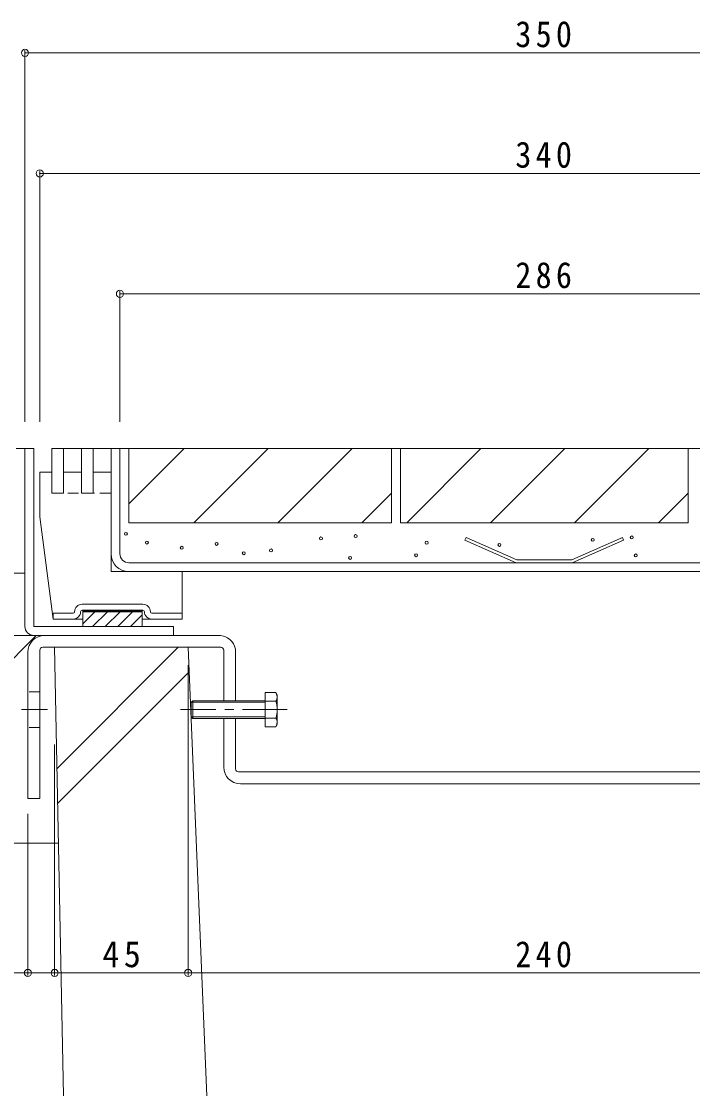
# Model space of a CAD drawing. Units: millimetres at full size, sheet at 1:3. Extents: x -1263 to 1183, y -892 to 794.
# Drawn here: x 533 to 759.2, y -524.3 to -164.6 of the extents above; entities that cross this region are included whole.
import ezdxf

# ---------------------------------------------------------------- set-up
doc = ezdxf.new("R2010")
doc.units = ezdxf.units.MM
doc.header["$LTSCALE"] = 3
doc.header["$PDMODE"] = 32
doc.header["$PDSIZE"] = 2.4
doc.linetypes.add('CHAIN1', pattern=[8, 5, -1, 1, -1])
doc.linetypes.add('DASHED1', pattern=[1.8, 1.2, -0.6])
for name, color, linetype, lineweight in [('B-1', 2, 'Continuous', 18), ('B-2', 3, 'Continuous', 18), ('B-3', 4, 'Continuous', 18), ('B-4', 7, 'Continuous', 18), ('B-8', 3, 'Continuous', 18), ('B-A', 2, 'Continuous', 18), ('B-E', 2, 'Continuous', 18), ('B-F', 6, 'Continuous', 9)]:
    doc.layers.add(name, color=color, linetype=linetype, lineweight=lineweight)
doc.styles.add('ＭＳ ゴシック', font='')
doc.styles.get('ＭＳ ゴシック').set_extended_font_data('MS Gothic')

msp = doc.modelspace()

# ---------------------------------------------------------------- linework, layer by layer
at = {"layer": 'B-1'}
for p, q in [((534.233, -368.567), (534.233, -308.567)), ((537.233, -368.567), (584.233, -368.567))]:
    msp.add_line(p, q, dxfattribs=at)
for points in [[(537.233, -368.567), (537.233, -308.567), (534.233, -308.567)], [(537.233, -371.567), (584.233, -371.567), (584.233, -368.567)]]:
    msp.add_lwpolyline(points, dxfattribs=at)
msp.add_arc((537.233, -368.567), 3, 180, 270, dxfattribs=at)
at = {"layer": 'B-2'}
for p, q in [((543.233, -308.567), (875.233, -308.567)), ((563.233, -316.567), (563.233, -308.567)), ((566.233, -344.067), (566.233, -308.567)), ((699.791, -347.067), (682.48, -339.483)), ((718.674, -347.067), (735.985, -339.483)), ((569.233, -347.067), (849.233, -347.067)), ((700.001, -346.067), (718.465, -346.067)), ((569.233, -350.067), (849.233, -350.067))]:
    msp.add_line(p, q, dxfattribs=at)
at = {"layer": 'B-2', "linetype": 'DASHED1'}
for p, q in [((563.233, -344.067), (563.233, -316.567)), ((543.233, -323.567), (563.233, -323.567))]:
    msp.add_line(p, q, dxfattribs=at)
at = {"layer": 'B-2'}
for points in [[(700.001, -346.067), (682.882, -338.567), (682.48, -339.483)], [(718.465, -346.067), (735.584, -338.567), (735.985, -339.483)]]:
    msp.add_lwpolyline(points, dxfattribs=at)
for radius in [6, 3]:
    msp.add_arc((569.233, -344.067), radius, 180, 270, dxfattribs=at)
at = {"layer": 'B-3'}
for p, q in [((539.233, -331.567), (539.233, -316.567)), ((543.233, -316.567), (539.233, -316.567)), ((543.233, -323.567), (543.233, -316.567)), ((553.233, -323.567), (553.233, -316.567)), ((557.233, -316.567), (557.233, -323.567)), ((559.233, -316.567), (557.233, -316.567)), ((563.233, -316.567), (559.233, -316.567)), ((563.233, -350.067), (563.233, -316.567)), ((543.233, -323.567), (547.233, -323.567)), ((553.233, -323.567), (557.233, -323.567)), ((539.233, -331.567), (543.733, -366.067)), ((563.233, -350.067), (587.233, -350.067)), ((587.233, -366.067), (587.233, -350.067)), ((573.983, -361.067), (553.483, -361.067)), ((573.983, -363.067), (553.483, -363.067)), ((553.733, -363.067), (553.733, -368.567)), ((553.733, -363.167), (573.733, -363.167)), ((553.733, -363.267), (573.733, -363.267)), ((553.733, -363.367), (573.733, -363.367)), ((573.733, -363.067), (573.733, -368.567)), ((550.483, -364.067), (543.733, -364.067)), ((543.733, -366.067), (543.733, -364.067)), ((550.483, -366.067), (543.733, -366.067)), ((550.483, -366.067), (553.733, -366.067)), ((553.733, -363.467), (573.733, -363.467)), ((553.733, -363.567), (573.733, -363.567)), ((557.776, -363.567), (553.733, -367.61)), ((562.019, -363.567), (557.019, -368.567)), ((566.261, -363.567), (561.261, -368.567)), ((570.504, -363.567), (565.504, -368.567)), ((573.733, -364.581), (569.747, -368.567)), ((573.733, -366.067), (587.233, -366.067)), ((576.983, -364.067), (587.233, -364.067)), ((573.733, -368.567), (553.733, -368.567))]:
    msp.add_line(p, q, dxfattribs=at)
msp.add_lwpolyline([(553.233, -316.567), (547.233, -316.567), (547.233, -323.567)], dxfattribs=at)
for centre, radius, start, end in [((553.483, -363.567), 2.5, 90, 180), ((553.483, -363.567), 0.5, 90, 180), ((573.983, -363.567), 2.5, 0, 90), ((573.983, -363.567), 0.5, 0, 90), ((550.483, -363.567), 2.5, 270, 0), ((550.483, -363.567), 0.5, 270, 0), ((576.983, -363.567), 2.5, 180, 270), ((576.983, -363.567), 0.5, 180, 270)]:
    msp.add_arc(centre, radius, start, end, dxfattribs=at)
at = {"layer": 'B-4'}
for p, q in [((534.233, -174.309), (534.233, -299.567)), ((534.233, -175.209), (884.233, -175.209)), ((539.233, -214.945), (539.233, -299.567)), ((879.233, -215.845), (539.233, -215.845)), ((566.233, -255.528), (566.233, -299.567)), ((566.233, -256.428), (852.233, -256.428)), ((589.233, -486.242), (589.233, -381.567)), ((544.233, -486.242), (544.233, -408.283)), ((535.233, -486.242), (535.233, -431.672)), ((535.233, -485.342), (524.597, -485.342)), ((544.233, -485.342), (535.233, -485.342)), ((589.233, -485.342), (544.233, -485.342)), ((829.233, -485.342), (589.233, -485.342))]:
    msp.add_line(p, q, dxfattribs=at)
for p in [(534.233, -175.209), (539.233, -215.845), (566.233, -256.428), (535.233, -485.342), (544.233, -485.342), (589.233, -485.342)]:
    msp.add_point(p, dxfattribs=at)
at = {"layer": 'B-8'}
for p, q in [((540.833, -371.567), (599.633, -371.567)), ((535.233, -377.167), (535.233, -426.567)), ((539.233, -376.567), (539.233, -426.567)), ((600.233, -375.567), (540.233, -375.567)), ((601.233, -393.567), (601.233, -376.567)), ((605.233, -393.567), (605.233, -377.167)), ((601.233, -415.967), (601.233, -399.567)), ((605.233, -416.567), (605.233, -399.567)), ((812.233, -417.567), (606.233, -417.567)), ((811.633, -421.567), (606.833, -421.567)), ((535.233, -426.567), (539.233, -426.567))]:
    msp.add_line(p, q, dxfattribs=at)
at = {"layer": 'B-8', "linetype": 'DASHED1'}
for p, q in [((539.233, -390.567), (535.233, -390.567)), ((605.233, -393.567), (601.233, -393.567)), ((539.233, -402.567), (535.233, -402.567)), ((605.233, -399.567), (601.233, -399.567))]:
    msp.add_line(p, q, dxfattribs=at)
at = {"layer": 'B-8', "linetype": 'CHAIN1'}
msp.add_line((533.033, -396.567), (541.863, -396.567), dxfattribs=at)
at = {"layer": 'B-8'}
for centre, radius, start, end in [((540.833, -377.167), 5.6, 90, 180), ((599.633, -377.167), 5.6, 79.6124, 90), ((599.633, -377.167), 5.6, 0, 79.6124), ((540.233, -376.567), 1, 90, 180), ((600.233, -376.567), 1, 0, 90), ((606.833, -415.967), 5.6, 180, 270), ((606.233, -416.567), 1, 180, 270)]:
    msp.add_arc(centre, radius, start, end, dxfattribs=at)
at = {"layer": 'B-A', "color": 6, "lineweight": 9}
for p, q in [((547.233, -308.567), (543.233, -308.567)), ((543.233, -308.567), (543.233, -323.567)), ((547.233, -323.567), (547.233, -308.567)), ((553.233, -308.567), (553.233, -323.567)), ((543.233, -323.567), (547.233, -323.567)), ((553.233, -323.567), (557.233, -323.567))]:
    msp.add_line(p, q, dxfattribs=at)
at = {"layer": 'B-A'}
for p, q in [((615.21, -390.794), (615.21, -402.341)), ((618.764, -390.794), (615.21, -390.794)), ((618.764, -390.794), (619.21, -391.567)), ((619.21, -401.567), (619.21, -391.567)), ((590.21, -394.109), (590.752, -393.567)), ((590.21, -399.026), (590.21, -394.109)), ((615.21, -394.109), (590.21, -394.109)), ((590.752, -393.567), (590.752, -399.567)), ((615.21, -393.567), (590.752, -393.567)), ((618.764, -393.68), (615.21, -393.68)), ((590.21, -399.026), (590.752, -399.567)), ((615.21, -399.026), (590.21, -399.026)), ((615.21, -399.567), (590.752, -399.567)), ((618.764, -399.454), (615.21, -399.454)), ((618.764, -402.341), (615.21, -402.341)), ((619.21, -401.567), (618.764, -402.341))]:
    msp.add_line(p, q, dxfattribs=at)
at = {"layer": 'B-A', "linetype": 'CHAIN1'}
msp.add_line((622.571, -396.567), (586.677, -396.567), dxfattribs=at)
at = {"layer": 'B-A', "color": 6, "lineweight": 9}
msp.add_lwpolyline([(557.233, -323.567), (557.233, -308.567), (553.233, -308.567)], dxfattribs=at)
at = {"layer": 'B-A'}
for centre, radius, start, end in [((615.813, -392.497), 3.408, 4.38425, 29.99998), ((616.364, -392.147), 2.848, 327.42444, 358.1913), ((609.657, -396.567), 9.553, 342.41203, 17.58795), ((616.364, -400.987), 2.848, 1.80869, 32.57555), ((615.813, -400.637), 3.408, 330, 355.61574)]:
    msp.add_arc(centre, radius, start, end, dxfattribs=at)
at = {"layer": 'B-E'}
for p, q in [((531.233, -308.567), (534.233, -308.567)), ((569.233, -333.567), (569.233, -308.567)), ((657.733, -308.567), (569.233, -308.567)), ((587.88, -308.567), (569.233, -327.214)), ((591.164, -333.567), (616.164, -308.567)), ((619.448, -333.567), (644.448, -308.567)), ((657.733, -308.567), (657.733, -333.567)), ((660.733, -333.567), (660.733, -308.567)), ((757.733, -308.567), (660.733, -308.567)), ((687.88, -308.567), (662.88, -333.567)), ((691.164, -333.567), (716.164, -308.567)), ((719.448, -333.567), (744.448, -308.567)), ((757.733, -308.567), (757.733, -333.567)), ((647.733, -333.567), (657.733, -323.567)), ((747.733, -333.567), (757.733, -323.567)), ((657.733, -333.567), (569.233, -333.567)), ((757.733, -333.567), (660.733, -333.567)), ((534.233, -350.567), (519.21, -350.567)), ((479.533, -430.09), (538.056, -371.567)), ((502.129, -371.567), (540.833, -371.567)), ((380.033, -441.567), (545.553, -441.567))]:
    msp.add_line(p, q, dxfattribs=at)
at = {"layer": 'B-E', "color": 7}
for centre in [(568.249, -337.327), (645.667, -338.106), (738.724, -338.54), (575.327, -340.27), (587.066, -342.009), (598.805, -340.705), (633.984, -338.885), (669.592, -340.306), (694.112, -341.066), (725.578, -339.352), (607.97, -343.87), (617.161, -342.935), (643.798, -345.427), (666.056, -344.55), (740.081, -344.593)]:
    msp.add_circle(centre, 0.5, dxfattribs=at)
at = {"layer": 'B-F'}
for p, q in [((544.233, -375.567), (589.233, -375.567)), ((549.233, -625.567), (544.233, -375.567)), ((545.049, -416.373), (585.855, -375.567)), ((597.236, -567.649), (589.233, -375.567)), ((545.285, -428.159), (589.579, -383.865))]:
    msp.add_line(p, q, dxfattribs=at)

# ---------------------------------------------------------------- texts
at = {"layer": 'B-4', "color": 2, "char_height": 8.798, "attachment_point": 7, "style": 'ＭＳ ゴシック'}
for s, insert in [('\\T1.27;\\W0.9;350', (699.483, -173.409)), ('\\T1.27;\\W0.9;340', (699.483, -214.045)), ('\\T1.27;\\W0.9;286', (699.483, -254.628)), ('\\T1.27;\\W0.95;45', (560.358, -483.542)), ('\\T1.27;\\W0.9;240', (699.483, -483.542))]:
    msp.add_mtext(s, dxfattribs=dict(at, insert=insert))

doc.saveas('drawing.dxf')
